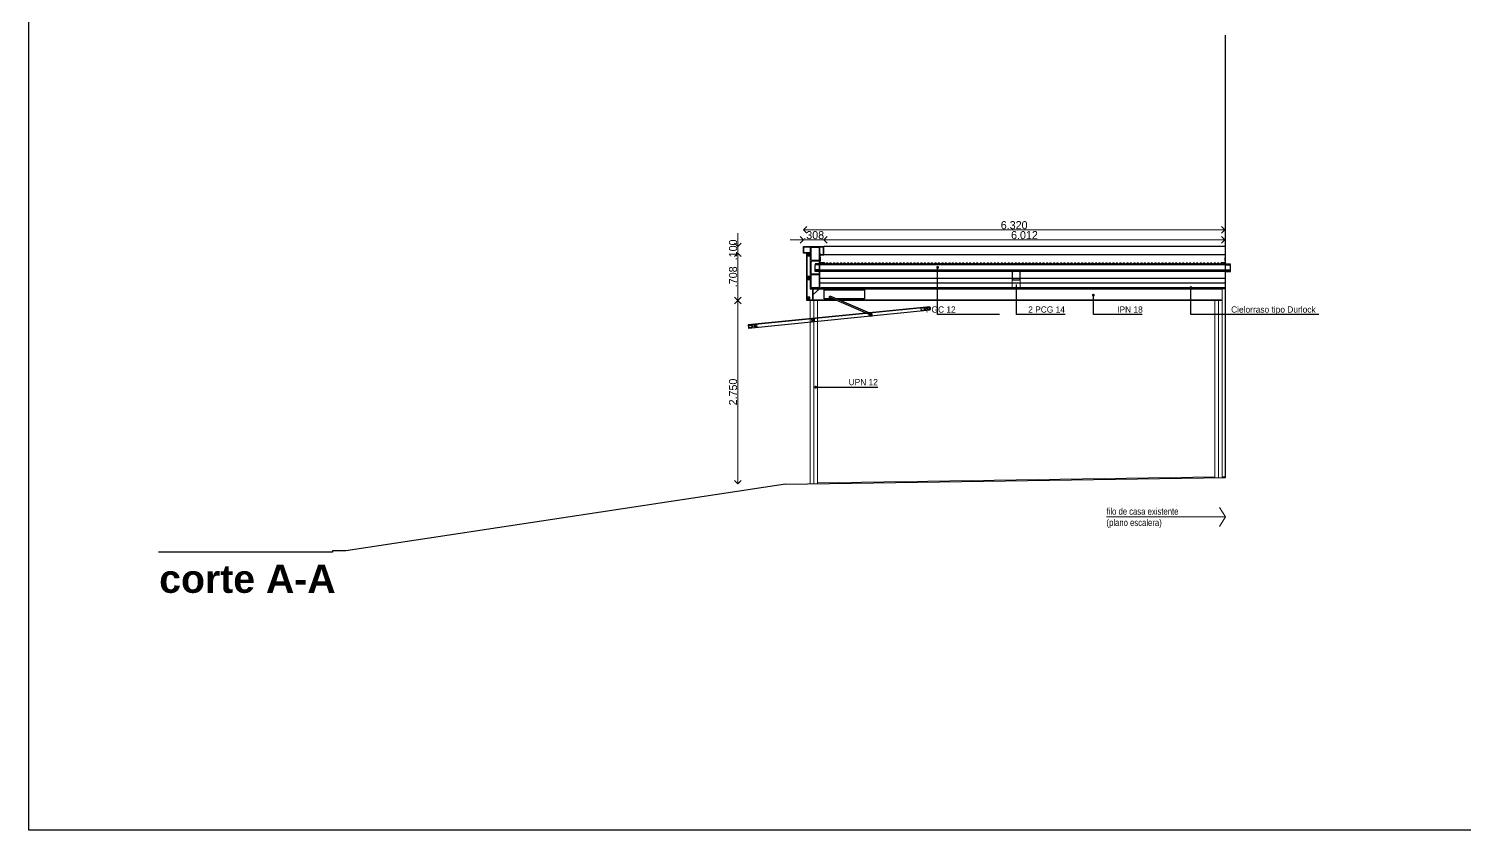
# Model space of a CAD drawing. Header units: millimetres. Extents: x 237 to 802, y 86 to 296.
# Drawn here: x 359.76 to 381.29, y 172.92 to 184.94 of the extents above; entities that cross this region are included whole.
import ezdxf

# ---------------------------------------------------------------- set-up
doc = ezdxf.new("R2010")
doc.units = ezdxf.units.MM
doc.linetypes.add('ACAD_ISO02W100', pattern=[15, 12, -3])
doc.layers.get('Defpoints').update_dxf_attribs({"color": 254})
for name, color, linetype, lineweight in [('000-COTAS ACUMULADAS', 12, 'Continuous', 9), ('A_Construccion Seca', 146, 'Continuous', 13), ('Construccion Seca', 146, 'Continuous', 13), ('cotas', 154, 'Continuous', 5)]:
    doc.layers.add(name, color=color, linetype=linetype, lineweight=lineweight)
for name, color, linetype in [('01-MUROS', 6, 'Continuous'), ('02-CARPINTERÍAS', 9, 'Continuous'), ('03-PROYECCIONES', 9, 'Continuous'), ('Estructura metalica', 155, 'Continuous')]:
    doc.layers.add(name, color=color, linetype=linetype)
doc.styles.add('arial1', font='arial.ttf', dxfattribs={"height": 0.002})
doc.dimstyles.new('ann linear', dxfattribs={"dimtxt": 0.12, "dimasz": 0.1, "dimexe": 0.01, "dimexo": 0.01, "dimgap": 0.01, "dimtad": 1, "dimzin": 4, "dimdsep": 46, "dimtxsty": 'Standard', "dimblk": 'OPEN90', "dimcen": 0.1, "dimse1": 1, "dimse2": 1, "dimclrd": 256, "dimclre": 1, "dimclrt": 256, "dimadec": 0, "dimazin": 0, "dimtfac": 1, "dimtix": 1, "dimtmove": 0, "dimatfit": 3, "dimldrblk": 'DOT', "dimfxl": 0, "dimtolj": 1, "dimtzin": 0, "dimlwd": -1, "dimarcsym": 0})

# ---------------------------------------------------------------- blocks, each defined once
blk = doc.blocks.new('_OPEN90')
at = {"color": 0, "linetype": 'ByBlock'}
for p, q in [((0, 0), (-1, 0)), ((-0.5, 0.5), (0, 0)), ((0, 0), (-0.5, -0.5))]:
    blk.add_line(p, q, dxfattribs=at)
blk = doc.blocks.new('*D276')
at = {"layer": 'cotas'}
blk.add_line((370.396, 178.221), (370.396, 180.771), dxfattribs=at)
at = {"layer": 'Defpoints', "color": 0}
for p in [(370.396, 180.871), (371.481, 180.871), (371.481, 178.121)]:
    blk.add_point(p, dxfattribs=at)
at = {"layer": 'cotas', "xscale": 0.1, "yscale": 0.1, "zscale": 0.1}
for p, rotation in [((370.396, 180.871), 90), ((370.396, 178.121), 270)]:
    blk.add_blockref('_OPEN90', p, dxfattribs=dict(at, rotation=rotation))
at = {"layer": 'cotas', "insert": (370.326, 179.496), "char_height": 0.12, "attachment_point": 5, "rotation": 90}
blk.add_mtext('\\A1;2.750', dxfattribs=at)
blk = doc.blocks.new('_DOT')
at = {"color": 0, "linetype": 'ByBlock', "lineweight": -2}
blk.add_line((-0.5, 0), (-1, 0), dxfattribs=at)
at = {"color": 0, "linetype": 'ByBlock', "lineweight": -2, "const_width": 0.5}
blk.add_lwpolyline([(-0.25, 0, 1), (0.25, 0, 1)], format="xyb", close=True, dxfattribs=at)
blk = doc.blocks.new('*D292')
at = {"layer": 'cotas'}
blk.add_line((370.396, 180.97), (370.396, 181.478), dxfattribs=at)
at = {"layer": 'Defpoints', "color": 0}
for p in [(370.396, 181.578), (371.381, 181.578), (371.481, 180.87)]:
    blk.add_point(p, dxfattribs=at)
at = {"layer": 'cotas', "xscale": 0.1, "yscale": 0.1, "zscale": 0.1}
for p, rotation in [((370.396, 181.578), 90), ((370.396, 180.87), 270)]:
    blk.add_blockref('_OPEN90', p, dxfattribs=dict(at, rotation=rotation))
at = {"layer": 'cotas', "insert": (370.326, 181.224), "char_height": 0.12, "attachment_point": 5, "rotation": 90}
blk.add_mtext('\\A1;.708', dxfattribs=at)
blk = doc.blocks.new('*D293')
at = {"layer": 'cotas'}
for p, q in [((370.396, 181.778), (370.396, 181.878)), ((370.396, 181.578), (370.396, 181.678)), ((370.396, 181.478), (370.396, 181.378))]:
    blk.add_line(p, q, dxfattribs=at)
at = {"layer": 'Defpoints', "color": 0}
for p in [(370.396, 181.678), (371.381, 181.678), (371.381, 181.578)]:
    blk.add_point(p, dxfattribs=at)
at = {"layer": 'cotas', "xscale": 0.1, "yscale": 0.1, "zscale": 0.1}
for p, rotation in [((370.396, 181.678), 270), ((370.396, 181.578), 90)]:
    blk.add_blockref('_OPEN90', p, dxfattribs=dict(at, rotation=rotation))
at = {"layer": 'cotas', "insert": (370.326, 181.628), "char_height": 0.12, "attachment_point": 5, "rotation": 90}
blk.add_mtext('\\A1;.100', dxfattribs=at)
blk = doc.blocks.new('*D277')
at = {"layer": 'cotas'}
for p, q in [((371.281, 181.779), (371.181, 181.779)), ((371.381, 181.779), (371.689, 181.779)), ((371.789, 181.779), (371.889, 181.779))]:
    blk.add_line(p, q, dxfattribs=at)
at = {"layer": 'Defpoints', "color": 0}
for p in [(371.689, 181.779), (371.381, 181.678), (371.689, 181.678)]:
    blk.add_point(p, dxfattribs=at)
at = {"layer": 'cotas', "xscale": 0.1, "yscale": 0.1, "zscale": 0.1}
blk.add_blockref('_OPEN90', (371.381, 181.779), dxfattribs=at)
at = {"layer": 'cotas', "xscale": 0.1, "yscale": 0.1, "zscale": 0.1, "rotation": 180}
blk.add_blockref('_OPEN90', (371.689, 181.779), dxfattribs=at)
at = {"layer": 'cotas', "insert": (371.535, 181.849), "char_height": 0.12, "attachment_point": 5}
blk.add_mtext('\\A1;.308', dxfattribs=at)
blk = doc.blocks.new('*D278')
at = {"layer": 'cotas'}
blk.add_line((371.789, 181.779), (377.601, 181.779), dxfattribs=at)
at = {"layer": 'Defpoints', "color": 0}
for p in [(377.701, 181.779), (371.689, 181.678), (377.701, 181.63)]:
    blk.add_point(p, dxfattribs=at)
at = {"layer": 'cotas', "xscale": 0.1, "yscale": 0.1, "zscale": 0.1, "rotation": 180}
blk.add_blockref('_OPEN90', (371.689, 181.779), dxfattribs=at)
at = {"layer": 'cotas', "xscale": 0.1, "yscale": 0.1, "zscale": 0.1}
blk.add_blockref('_OPEN90', (377.701, 181.779), dxfattribs=at)
at = {"layer": 'cotas', "insert": (374.695, 181.849), "char_height": 0.12, "attachment_point": 5}
blk.add_mtext('\\A1;6.012', dxfattribs=at)
blk = doc.blocks.new('*D294')
at = {"layer": 'cotas'}
blk.add_line((371.481, 181.928), (377.601, 181.928), dxfattribs=at)
at = {"layer": 'Defpoints', "color": 0}
for p in [(377.701, 181.928), (371.381, 181.678), (377.701, 181.63)]:
    blk.add_point(p, dxfattribs=at)
at = {"layer": 'cotas', "xscale": 0.1, "yscale": 0.1, "zscale": 0.1, "rotation": 180}
blk.add_blockref('_OPEN90', (371.381, 181.928), dxfattribs=at)
at = {"layer": 'cotas', "xscale": 0.1, "yscale": 0.1, "zscale": 0.1}
blk.add_blockref('_OPEN90', (377.701, 181.928), dxfattribs=at)
at = {"layer": 'cotas', "insert": (374.541, 181.998), "char_height": 0.12, "attachment_point": 5}
blk.add_mtext('\\A1;6.320', dxfattribs=at)

msp = doc.modelspace()

# ---------------------------------------------------------------- hatches: boundary and pattern name
at = {"layer": '02-CARPINTERÍAS'}
h = msp.add_hatch(color=253, dxfattribs=at)
h.dxf.hatch_style = 1
h.paths.add_polyline_path([(374.5707, 181.3125), (374.5107, 181.3125), (374.5107, 181.1725), (374.5707, 181.1725), (374.5707, 181.1762, 0.4052533), (374.5663, 181.1807), (374.5264, 181.1821, -0.4052533), (374.5177, 181.1911), (374.5177, 181.2938, -0.4022877), (374.5263, 181.3028), (374.5664, 181.3043, 0.4022877), (374.5707, 181.3088)])
h.paths.add_polyline_path([(374.6307, 181.3125), (374.5707, 181.3125), (374.5707, 181.3088, 0.4052533), (374.575, 181.3043), (374.6149, 181.3028, -0.4052533), (374.6237, 181.2938), (374.6237, 181.1911, -0.4022877), (374.615, 181.1821), (374.575, 181.1807, 0.4022877), (374.5707, 181.1762), (374.5707, 181.1725), (374.6307, 181.1725)])
h = msp.add_hatch(color=253, dxfattribs=at)
h.dxf.hatch_style = 1
h.paths.add_polyline_path([(371.6394, 181.0506), (377.6998, 181.0506), (377.6998, 181.0576), (371.6394, 181.0576)])

# ---------------------------------------------------------------- linework, layer by layer
for p, q in [((373.3931, 180.6565), (373.3931, 181.3648)), ((377.7107, 181.1976), (371.6286, 181.1976)), ((377.7107, 181.1963), (371.6286, 181.1963)), ((377.7107, 181.1289), (371.6286, 181.1289)), ((377.7107, 181.1276), (371.6286, 181.1276)), ((374.5728, 181.1002), (374.5728, 180.6565)), ((377.1909, 180.6565), (377.1909, 181.0622)), ((375.7283, 180.6565), (375.7283, 180.9471))]:
    msp.add_line(p, q)
for points, const_width in [([(373.404, 181.3648, 1), (373.3822, 181.3648, 1)], 0.0218), ([(374.5673, 181.1002, 1), (374.5782, 181.1002, 1)], 0.0109), ([(377.2018, 181.0622, 1), (377.18, 181.0622, 1)], 0.0218), ([(375.7392, 180.9471, 1), (375.7174, 180.9471, 1)], 0.0218), ([(371.5762, 179.5683, 1), (371.5544, 179.5683, 1)], 0.0218)]:
    msp.add_lwpolyline(points, format="xyb", close=True, dxfattribs=dict(const_width=const_width))
msp.add_lwpolyline([(371.6394, 181.0506), (377.6998, 181.0506), (377.6998, 181.0576), (371.6394, 181.0576)], close=True)
for points in [[(374.3223, 180.6565), (373.3931, 180.6565)], [(375.3058, 180.6565), (374.5728, 180.6565)], [(376.4613, 180.6565), (375.7283, 180.6565)], [(379.108, 180.6565), (377.1909, 180.6565)], [(371.5653, 179.5683), (372.4983, 179.5683)]]:
    msp.add_lwpolyline(points)
at = {"layer": '000-COTAS ACUMULADAS'}
for p, q in [((371.6342, 181.5724), (371.6286, 181.5786)), ((377.7051, 181.5724), (377.7107, 181.5786))]:
    msp.add_line(p, q, dxfattribs=at)
for points in [[(371.6339, 181.4991), (371.6339, 181.4641), (371.6389, 181.4641), (371.6389, 181.5104), (371.6314, 181.5286), (371.6314, 181.5673), (371.6342, 181.5724)], [(371.6314, 181.4398), (371.6314, 181.5029), (371.6364, 181.5029), (371.6364, 181.4691)], [(377.7054, 181.4991), (377.7054, 181.4641), (377.7004, 181.4641), (377.7004, 181.5104), (377.7079, 181.5286), (377.7079, 181.5673), (377.7051, 181.5724)], [(377.7079, 181.4398), (377.7079, 181.5029), (377.7029, 181.5029), (377.7029, 181.4691)], [(371.6314, 181.4398), (371.6914, 181.4398), (371.701, 181.428)], [(377.7079, 181.4398), (377.6478, 181.4398), (377.6383, 181.428)], [(375.9272, 177.6224), (377.7107, 177.6224), (377.6181, 177.4807)], [(376.1035, 177.6224), (377.7107, 177.6224), (377.6181, 177.7641)]]:
    msp.add_lwpolyline(points, dxfattribs=at)
at = {"layer": '01-MUROS'}
for p, q in [((377.7107, 178.215), (377.7107, 184.85)), ((371.1107, 178.115), (364.5207, 177.115)), ((371.1107, 178.115), (377.7107, 178.215)), ((364.3207, 177.095), (361.7082, 177.095)), ((364.5207, 177.115), (364.3207, 177.115)), ((364.3207, 177.115), (364.3207, 177.095))]:
    msp.add_line(p, q, dxfattribs=at)
at = {"layer": '02-CARPINTERÍAS'}
for p, q in [((371.4793, 181.5393), (371.4357, 181.583)), ((371.4357, 181.5393), (371.4793, 181.583)), ((377.7107, 181.678), (371.6885, 181.678)), ((377.7107, 181.5511), (371.6885, 181.5511)), ((371.4793, 181.1837), (371.4357, 181.2274)), ((371.4357, 181.1837), (371.4793, 181.2274)), ((371.4793, 180.8756), (371.4357, 180.9192)), ((371.4357, 180.8756), (371.4793, 180.9192)), ((371.4793, 180.8756), (371.4793, 180.8706)), ((372.4121, 180.6398), (372.3643, 180.6788)), ((372.3687, 180.6354), (372.4078, 180.6832)), ((373.2755, 180.7264), (373.1481, 180.7575)), ((373.1525, 180.7141), (373.2711, 180.7698)), ((370.6854, 180.4665), (370.558, 180.4975)), ((370.5624, 180.4541), (370.6811, 180.5099)), ((371.5488, 180.5531), (371.501, 180.5922)), ((371.5053, 180.5487), (371.5444, 180.5965))]:
    msp.add_line(p, q, dxfattribs=at)
for points in [[(359.7637, 203.1193), (399.6272, 203.1193), (399.6272, 172.9233), (359.7637, 172.9233)], [(371.4357, 181.5393), (371.4793, 181.5393), (371.4793, 181.583), (371.4357, 181.583)], [(371.4357, 181.1837), (371.4793, 181.1837), (371.4793, 181.2274), (371.4357, 181.2274)], [(371.4357, 180.8756), (371.4793, 180.8756), (371.4793, 180.9192), (371.4357, 180.9192)], [(371.7647, 180.921), (371.7765, 180.9402), (372.4049, 180.6699), (372.393, 180.6507)], [(373.2805, 180.7269), (373.2756, 180.7753), (370.5525, 180.502), (370.5574, 180.4536)], [(372.3687, 180.6354), (372.4121, 180.6398), (372.4078, 180.6832), (372.3643, 180.6788)], [(373.2755, 180.7264), (373.1525, 180.7141), (373.1481, 180.7575), (373.2711, 180.7698)], [(370.5624, 180.4541), (370.6854, 180.4665), (370.6811, 180.5099), (370.558, 180.4975)], [(371.5053, 180.5487), (371.5488, 180.5531), (371.5444, 180.5965), (371.501, 180.5922)]]:
    msp.add_lwpolyline(points, close=True, dxfattribs=at)
for points in [[(371.4793, 180.8706), (371.4307, 180.8706), (371.4307, 181.578), (371.3807, 181.578), (371.3807, 181.678), (371.6885, 181.678)], [(371.4793, 180.8756), (371.4357, 180.8756), (371.4357, 181.583), (371.3857, 181.583), (371.3857, 181.673), (371.6835, 181.673)], [(371.6335, 181.5511), (371.6885, 181.5511), (371.6885, 181.678)], [(371.6335, 181.5511), (371.6335, 181.5561), (371.6835, 181.5561), (371.6835, 181.673)], [(371.8284, 180.8936), (371.6905, 180.8936), (371.6905, 181.0275), (372.2979, 181.0275), (372.2979, 180.8936), (371.8848, 180.8936)], [(373.2755, 180.7264), (373.2711, 180.7698), (370.558, 180.4975), (370.5624, 180.4541)]]:
    msp.add_lwpolyline(points, dxfattribs=at)
at = {"layer": '03-PROYECCIONES', "linetype": 'ACAD_ISO02W100', "ltscale": 0.001}
for p, q in [((371.6286, 181.4175), (371.5557, 181.4175)), ((371.5557, 181.3061), (371.5557, 181.4175)), ((371.6286, 181.4024), (371.5557, 181.4024)), ((371.6286, 181.3276), (371.5557, 181.3276)), ((371.6286, 181.3125), (371.5557, 181.3125)), ((371.6286, 181.3061), (371.5557, 181.3061)), ((377.7107, 181.4175), (377.7836, 181.4175)), ((377.7107, 181.4024), (377.7836, 181.4024)), ((377.7107, 181.3276), (377.7836, 181.3276)), ((377.7107, 181.3125), (377.7836, 181.3125)), ((377.7107, 181.3061), (377.7836, 181.3061)), ((377.7836, 181.3061), (377.7836, 181.4175))]:
    msp.add_line(p, q, dxfattribs=at)
at = {"layer": 'A_Construccion Seca', "const_width": 0.0005}
for points in [[(371.6694, 181.0589), (371.6744, 181.0589), (371.6744, 181.0576), (371.6394, 181.0576), (371.6394, 181.0604), (371.641, 181.0627), (371.641, 181.1224), (371.6394, 181.1247), (371.6394, 181.1276), (371.6744, 181.1276), (371.6744, 181.1263), (371.6694, 181.1263)], [(372.4226, 181.0589), (372.4276, 181.0589), (372.4276, 181.0576), (372.3926, 181.0576), (372.3926, 181.0604), (372.3941, 181.0627), (372.3941, 181.1224), (372.3926, 181.1247), (372.3926, 181.1276), (372.4276, 181.1276), (372.4276, 181.1263), (372.4226, 181.1263)], [(373.1758, 181.0589), (373.1808, 181.0589), (373.1808, 181.0576), (373.1458, 181.0576), (373.1458, 181.0604), (373.1473, 181.0627), (373.1473, 181.1224), (373.1458, 181.1247), (373.1458, 181.1276), (373.1808, 181.1276), (373.1808, 181.1263), (373.1758, 181.1263)], [(373.9289, 181.0589), (373.934, 181.0589), (373.934, 181.0576), (373.899, 181.0576), (373.899, 181.0604), (373.9005, 181.0627), (373.9005, 181.1224), (373.899, 181.1247), (373.899, 181.1276), (373.934, 181.1276), (373.934, 181.1263), (373.9289, 181.1263)], [(374.6821, 181.0589), (374.6871, 181.0589), (374.6871, 181.0576), (374.6521, 181.0576), (374.6521, 181.0604), (374.6537, 181.0627), (374.6537, 181.1224), (374.6521, 181.1247), (374.6521, 181.1276), (374.6871, 181.1276), (374.6871, 181.1263), (374.6821, 181.1263)], [(375.4353, 181.0589), (375.4403, 181.0589), (375.4403, 181.0576), (375.4053, 181.0576), (375.4053, 181.0604), (375.4068, 181.0627), (375.4068, 181.1224), (375.4053, 181.1247), (375.4053, 181.1276), (375.4403, 181.1276), (375.4403, 181.1263), (375.4353, 181.1263)], [(376.1885, 181.0589), (376.1935, 181.0589), (376.1935, 181.0576), (376.1585, 181.0576), (376.1585, 181.0604), (376.16, 181.0627), (376.16, 181.1224), (376.1585, 181.1247), (376.1585, 181.1276), (376.1935, 181.1276), (376.1935, 181.1263), (376.1885, 181.1263)], [(376.9416, 181.0589), (376.9467, 181.0589), (376.9467, 181.0576), (376.9117, 181.0576), (376.9117, 181.0604), (376.9132, 181.0627), (376.9132, 181.1224), (376.9117, 181.1247), (376.9117, 181.1276), (376.9467, 181.1276), (376.9467, 181.1263), (376.9416, 181.1263)], [(377.6698, 181.0589), (377.6648, 181.0589), (377.6648, 181.0576), (377.6998, 181.0576), (377.6998, 181.0604), (377.6983, 181.0627), (377.6983, 181.1224), (377.6998, 181.1247), (377.6998, 181.1276), (377.6648, 181.1276), (377.6648, 181.1263), (377.6698, 181.1263)]]:
    msp.add_lwpolyline(points, dxfattribs=at)
at = {"layer": 'Construccion Seca', "const_width": 0.0005}
for points in [[(371.6487, 181.0506), (371.6394, 181.0506, -2.4142136), (371.6384, 181.0516), (371.6384, 181.0588, 0.4142136), (371.6379, 181.0593), (371.6286, 181.0593)], [(377.6905, 181.0506), (377.6998, 181.0506, 2.4142136), (377.7008, 181.0516), (377.7008, 181.0588, -0.4142136), (377.7013, 181.0593), (377.7107, 181.0593)]]:
    msp.add_lwpolyline(points, format="xyb", dxfattribs=at)
at = {"layer": 'cotas'}
for p, q in [((377.6607, 181.0506), (371.4807, 181.0506)), ((374.5107, 181.1725), (374.5107, 181.0506)), ((374.6307, 181.1725), (374.6307, 181.0506)), ((377.6607, 178.2142), (377.6607, 181.0506)), ((371.4807, 178.1206), (371.4807, 180.8706)), ((371.882, 180.8706), (371.4807, 180.8706)), ((371.5357, 178.1213), (371.5357, 180.8706)), ((377.6607, 181.0407), (371.5589, 181.0407)), ((371.859, 180.8805), (371.5589, 180.8805)), ((371.5907, 178.1206), (371.5907, 180.8706)), ((377.6607, 180.8805), (371.9154, 180.8805)), ((377.6607, 180.8706), (371.9384, 180.8706)), ((377.5507, 178.2126), (377.5507, 180.8706)), ((377.6057, 178.2134), (377.6057, 180.8706)), ((371.5907, 178.1323), (377.5507, 178.2226)), ((377.6607, 178.2242), (377.7007, 178.2248))]:
    msp.add_line(p, q, dxfattribs=at)
for points in [[(374.5177, 181.2938, -0.4022877), (374.5263, 181.3028), (374.5664, 181.3043, 0.4022877), (374.5707, 181.3088), (374.5707, 181.3125), (374.5107, 181.3125), (374.5107, 181.1725), (374.5707, 181.1725), (374.5707, 181.1762, 0.4022877), (374.5664, 181.1807), (374.5263, 181.1821, -0.4022877), (374.5177, 181.1911)], [(374.6237, 181.2938, 0.4022877), (374.615, 181.3028), (374.575, 181.3043, -0.4022877), (374.5707, 181.3088), (374.5707, 181.3125), (374.6307, 181.3125), (374.6307, 181.1725), (374.5707, 181.1725), (374.5707, 181.1762, -0.4022877), (374.575, 181.1807), (374.615, 181.1821, 0.4022877), (374.6237, 181.1911)]]:
    msp.add_lwpolyline(points, format="xyb", close=True, dxfattribs=at)
for points in [[(371.5311, 181.0391), (371.5589, 181.0407, 0.395382), (371.5627, 181.0447), (371.5627, 181.0506), (371.4807, 181.0506), (371.4807, 181.0447, 0.395382), (371.4844, 181.0407), (371.5123, 181.0391)], [(371.5123, 180.882), (371.4844, 180.8805, 0.395382), (371.4807, 180.8765), (371.4807, 180.8706), (371.5627, 180.8706), (371.5627, 180.8765)], [(371.5123, 181.0391, -0.3954828), (371.5184, 181.0326), (371.5184, 180.8886, -0.3954828), (371.5123, 180.882)], [(371.5311, 180.882, -0.3954828), (371.5249, 180.8886), (371.5249, 181.0326, -0.3954828), (371.5311, 181.0391)], [(371.5311, 180.882), (371.5589, 180.8805, -0.395382), (371.5627, 180.8765)]]:
    msp.add_lwpolyline(points, format="xyb", dxfattribs=at)
at = {"layer": 'Estructura metalica', "lineweight": 0, "ltscale": 0.03}
for p, q in [((371.4807, 181.0506), (371.4807, 181.6706)), ((371.6286, 181.6706), (371.4807, 181.6706)), ((371.6286, 181.0506), (371.6286, 181.6706)), ((377.7091, 181.4175), (371.6286, 181.4175)), ((377.7134, 181.4024), (371.6286, 181.4024)), ((377.7134, 181.3276), (371.6286, 181.3276)), ((377.7107, 181.3125), (371.6286, 181.3125)), ((374.5107, 181.3061), (371.6286, 181.3061)), ((374.5715, 181.3061), (374.5698, 181.3061)), ((377.7107, 181.3061), (374.6307, 181.3061))]:
    msp.add_line(p, q, dxfattribs=at)
for points in [[(371.4957, 181.4756), (371.6157, 181.4756), (371.6157, 181.6656), (371.4957, 181.6656)], [(371.4957, 181.2706), (371.6157, 181.2706), (371.6157, 181.4606), (371.4957, 181.4606)], [(371.4957, 181.0656), (371.6157, 181.0656), (371.6157, 181.2556), (371.4957, 181.2556)]]:
    msp.add_lwpolyline(points, close=True, dxfattribs=at)
for points in [[(376.187, 181.4355, 0.231286), (376.177, 181.4306), (376.1709, 181.4225, -0.4930174), (376.1508, 181.4225), (376.1447, 181.4306, 0.231286), (376.1347, 181.4355, 0.231286), (376.1247, 181.4306), (376.1185, 181.4225, -0.4930174), (376.0984, 181.4225), (376.0923, 181.4306, 0.231286), (376.0823, 181.4355, 0.231286), (376.0723, 181.4306), (376.0662, 181.4225, -0.4930174), (376.0461, 181.4225), (376.0399, 181.4306, 0.231286), (376.0299, 181.4355, 0.231286), (376.0199, 181.4306), (376.0138, 181.4225, -0.4930174), (375.9937, 181.4225), (375.9876, 181.4306, 0.231286), (375.9776, 181.4355, 0.231286), (375.9676, 181.4306), (375.9615, 181.4225, -0.4930174), (375.9413, 181.4225), (375.9352, 181.4306, 0.231286), (375.9252, 181.4355, 0.231286), (375.9152, 181.4306), (375.9091, 181.4225, -0.4930174), (375.889, 181.4225), (375.8829, 181.4306, 0.231286), (375.8728, 181.4355, 0.231286), (375.8628, 181.4306), (375.8567, 181.4225, -0.4930174), (375.8366, 181.4225), (375.8305, 181.4306, 0.231286), (375.8205, 181.4355, 0.231286), (375.8105, 181.4306), (375.8044, 181.4225, -0.4930174), (375.7842, 181.4225), (375.7781, 181.4306, 0.231286), (375.7681, 181.4355, 0.231286), (375.7581, 181.4306), (375.752, 181.4225, -0.4930174), (375.7319, 181.4225), (375.7258, 181.4306, 0.231286), (375.7158, 181.4355, 0.231286), (375.7058, 181.4306), (375.6996, 181.4225, -0.4930174), (375.6795, 181.4225), (375.6734, 181.4306, 0.231286), (375.6634, 181.4355, 0.231286), (375.6534, 181.4306), (375.6473, 181.4225, -0.4930174), (375.6272, 181.4225), (375.621, 181.4306, 0.231286), (375.611, 181.4355, 0.231286), (375.601, 181.4306), (375.5949, 181.4225, -0.4930174), (375.5748, 181.4225), (375.5687, 181.4306, 0.231286), (375.5587, 181.4355, 0.231286), (375.5487, 181.4306), (375.5425, 181.4225, -0.4930174), (375.5224, 181.4225), (375.5163, 181.4306, 0.231286), (375.5063, 181.4355, 0.231286), (375.4963, 181.4306), (375.4902, 181.4225, -0.4930174), (375.4701, 181.4225), (375.4639, 181.4306, 0.231286), (375.4539, 181.4355, 0.231286), (375.4439, 181.4306), (375.4378, 181.4225, -0.4930174), (375.4177, 181.4225), (375.4116, 181.4306, 0.231286), (375.4016, 181.4355, 0.231286), (375.3916, 181.4306), (375.3855, 181.4225, -0.4930174), (375.3653, 181.4225), (375.3592, 181.4306, 0.231286), (375.3492, 181.4355, 0.231286), (375.3392, 181.4306), (375.3331, 181.4225, -0.4930174), (375.313, 181.4225), (375.3069, 181.4306, 0.231286), (375.2968, 181.4355, 0.231286), (375.2868, 181.4306), (375.2807, 181.4225, -0.4930174), (375.2606, 181.4225), (375.2545, 181.4306, 0.231286), (375.2445, 181.4355, 0.231286), (375.2345, 181.4306), (375.2284, 181.4225, -0.4930174), (375.2082, 181.4225), (375.2021, 181.4306, 0.231286), (375.1921, 181.4355, 0.231286), (375.1821, 181.4306), (375.176, 181.4225, -0.4930174), (375.1559, 181.4225), (375.1498, 181.4306, 0.231286), (375.1398, 181.4355, 0.231286), (375.1298, 181.4306), (375.1236, 181.4225, -0.4930174), (375.1035, 181.4225), (375.0974, 181.4306, 0.231286), (375.0874, 181.4355, 0.231286), (375.0774, 181.4306), (375.0713, 181.4225, -0.4930174), (375.0512, 181.4225), (375.045, 181.4306, 0.231286), (375.035, 181.4355, 0.231286), (375.025, 181.4306), (375.0189, 181.4225, -0.4930174), (374.9988, 181.4225), (374.9927, 181.4306, 0.231286), (374.9827, 181.4355, 0.231286), (374.9727, 181.4306), (374.9665, 181.4225, -0.4930174), (374.9464, 181.4225), (374.9403, 181.4306, 0.231286), (374.9303, 181.4355, 0.231286), (374.9203, 181.4306), (374.9142, 181.4225, -0.4930174), (374.8941, 181.4225), (374.8879, 181.4306, 0.231286), (374.8779, 181.4355, 0.231286), (374.8679, 181.4306), (374.8618, 181.4225, -0.4930174), (374.8417, 181.4225), (374.8356, 181.4306, 0.231286), (374.8256, 181.4355, 0.231286), (374.8156, 181.4306), (374.8095, 181.4225, -0.4930174), (374.7893, 181.4225), (374.7832, 181.4306, 0.231286), (374.7732, 181.4355, 0.231286), (374.7632, 181.4306), (374.7571, 181.4225, -0.4930174), (374.737, 181.4225), (374.7309, 181.4306, 0.231286), (374.7208, 181.4355, 0.231286), (374.7108, 181.4306), (374.7047, 181.4225, -0.4930174), (374.6846, 181.4225), (374.6785, 181.4306, 0.231286), (374.6685, 181.4355, 0.231286), (374.6585, 181.4306), (374.6524, 181.4225, -0.4930174), (374.6322, 181.4225), (374.6261, 181.4306, 0.231286), (374.6161, 181.4355, 0.231286), (374.6061, 181.4306), (374.6, 181.4225, -0.4930174), (374.5799, 181.4225), (374.5738, 181.4306, 0.231286), (374.5638, 181.4355, 0.231286), (374.5538, 181.4306), (374.5476, 181.4225, -0.4930174), (374.5275, 181.4225), (374.5214, 181.4306, 0.231286), (374.5114, 181.4355, 0.231286), (374.5014, 181.4306), (374.4953, 181.4225, -0.4930174), (374.4752, 181.4225), (374.469, 181.4306, 0.231286), (374.459, 181.4355, 0.231286), (374.449, 181.4306), (374.4429, 181.4225, -0.4930174), (374.4228, 181.4225), (374.4167, 181.4306, 0.231286), (374.4067, 181.4355, 0.231286), (374.3967, 181.4306), (374.3905, 181.4225, -0.4930174), (374.3704, 181.4225), (374.3643, 181.4306, 0.231286), (374.3543, 181.4355, 0.231286), (374.3443, 181.4306), (374.3382, 181.4225, -0.4930174), (374.3181, 181.4225), (374.3119, 181.4306, 0.231286), (374.3019, 181.4355, 0.231286), (374.2919, 181.4306), (374.2858, 181.4225, -0.4930174), (374.2657, 181.4225), (374.2596, 181.4306, 0.231286), (374.2496, 181.4355, 0.231286), (374.2396, 181.4306), (374.2335, 181.4225, -0.4930174), (374.2133, 181.4225), (374.2072, 181.4306, 0.231286), (374.1972, 181.4355, 0.231286), (374.1872, 181.4306), (374.1811, 181.4225, -0.4930174), (374.161, 181.4225), (374.1549, 181.4306, 0.231286), (374.1448, 181.4355, 0.231286), (374.1348, 181.4306), (374.1287, 181.4225, -0.4930174), (374.1086, 181.4225), (374.1025, 181.4306, 0.231286), (374.0925, 181.4355, 0.231286), (374.0825, 181.4306), (374.0764, 181.4225, -0.4930174), (374.0562, 181.4225), (374.0501, 181.4306, 0.231286), (374.0401, 181.4355, 0.231286), (374.0301, 181.4306), (374.024, 181.4225, -0.4930174), (374.0039, 181.4225), (373.9978, 181.4306, 0.231286), (373.9878, 181.4355, 0.231286), (373.9778, 181.4306), (373.9716, 181.4225, -0.4930174), (373.9515, 181.4225), (373.9454, 181.4306, 0.231286), (373.9354, 181.4355, 0.231286), (373.9254, 181.4306), (373.9193, 181.4225, -0.4930174), (373.8992, 181.4225), (373.893, 181.4306, 0.231286), (373.883, 181.4355, 0.231286), (373.873, 181.4306), (373.8669, 181.4225, -0.4930174), (373.8468, 181.4225), (373.8407, 181.4306, 0.231286), (373.8307, 181.4355, 0.231286), (373.8207, 181.4306), (373.8145, 181.4225, -0.4930174), (373.7944, 181.4225), (373.7883, 181.4306, 0.231286), (373.7783, 181.4355, 0.231286), (373.7683, 181.4306), (373.7622, 181.4225, -0.4930174), (373.7421, 181.4225), (373.7359, 181.4306, 0.231286), (373.7259, 181.4355, 0.231286), (373.7159, 181.4306), (373.7098, 181.4225, -0.4930174), (373.6897, 181.4225), (373.6836, 181.4306, 0.231286), (373.6736, 181.4355, 0.231286), (373.6636, 181.4306), (373.6575, 181.4225, -0.4930174), (373.6373, 181.4225), (373.6312, 181.4306, 0.231286), (373.6212, 181.4355, 0.231286), (373.6112, 181.4306), (373.6051, 181.4225, -0.4930174), (373.585, 181.4225), (373.5789, 181.4306, 0.231286), (373.5688, 181.4355, 0.231286), (373.5588, 181.4306), (373.5527, 181.4225, -0.4930174), (373.5326, 181.4225), (373.5265, 181.4306, 0.231286), (373.5165, 181.4355, 0.231286), (373.5065, 181.4306), (373.5004, 181.4225, -0.4930174), (373.4802, 181.4225), (373.4741, 181.4306, 0.231286), (373.4641, 181.4355, 0.231286), (373.4541, 181.4306), (373.448, 181.4225, -0.4930174), (373.4279, 181.4225), (373.4218, 181.4306, 0.231286), (373.4118, 181.4355, 0.231286), (373.4018, 181.4306), (373.3956, 181.4225, -0.4930174), (373.3755, 181.4225), (373.3694, 181.4306, 0.231286), (373.3594, 181.4355, 0.231286), (373.3494, 181.4306), (373.3433, 181.4225, -0.4930174), (373.3232, 181.4225), (373.317, 181.4306, 0.231286), (373.307, 181.4355, 0.231286), (373.297, 181.4306), (373.2909, 181.4225, -0.4930174), (373.2708, 181.4225), (373.2647, 181.4306, 0.231286), (373.2547, 181.4355, 0.231286), (373.2447, 181.4306), (373.2385, 181.4225, -0.4930174), (373.2184, 181.4225), (373.2123, 181.4306, 0.231286), (373.2023, 181.4355, 0.231286), (373.1923, 181.4306), (373.1862, 181.4225, -0.4930174), (373.1661, 181.4225), (373.1599, 181.4306, 0.231286), (373.1499, 181.4355, 0.231286), (373.1399, 181.4306), (373.1338, 181.4225, -0.4930174), (373.1137, 181.4225), (373.1076, 181.4306, 0.231286), (373.0976, 181.4355, 0.231286), (373.0876, 181.4306), (373.0815, 181.4225, -0.4930174), (373.0613, 181.4225), (373.0552, 181.4306, 0.231286), (373.0452, 181.4355, 0.231286), (373.0352, 181.4306), (373.0291, 181.4225, -0.4930174), (373.009, 181.4225), (373.0029, 181.4306, 0.231286), (372.9928, 181.4355, 0.231286), (372.9828, 181.4306), (372.9767, 181.4225, -0.4930174), (372.9566, 181.4225), (372.9505, 181.4306, 0.231286), (372.9405, 181.4355, 0.231286), (372.9305, 181.4306), (372.9244, 181.4225, -0.4930174), (372.9042, 181.4225), (372.8981, 181.4306, 0.231286), (372.8881, 181.4355, 0.231286), (372.8781, 181.4306), (372.872, 181.4225, -0.4930174), (372.8519, 181.4225), (372.8458, 181.4306, 0.231286), (372.8358, 181.4355, 0.231286), (372.8258, 181.4306), (372.8196, 181.4225, -0.4930174), (372.7995, 181.4225), (372.7934, 181.4306, 0.231286), (372.7834, 181.4355, 0.231286), (372.7734, 181.4306), (372.7673, 181.4225, -0.4930174), (372.7472, 181.4225), (372.741, 181.4306, 0.231286), (372.731, 181.4355, 0.231286), (372.721, 181.4306), (372.7149, 181.4225, -0.4930174), (372.6948, 181.4225), (372.6887, 181.4306, 0.231286), (372.6787, 181.4355, 0.231286), (372.6687, 181.4306), (372.6625, 181.4225, -0.4930174), (372.6424, 181.4225), (372.6363, 181.4306, 0.231286), (372.6263, 181.4355, 0.231286), (372.6163, 181.4306), (372.6102, 181.4225, -0.4930174), (372.5901, 181.4225), (372.5839, 181.4306, 0.231286), (372.5739, 181.4355, 0.231286), (372.5639, 181.4306), (372.5578, 181.4225, -0.4930174), (372.5377, 181.4225), (372.5316, 181.4306, 0.231286), (372.5216, 181.4355, 0.231286), (372.5116, 181.4306), (372.5055, 181.4225, -0.4930174), (372.4853, 181.4225), (372.4792, 181.4306, 0.231286), (372.4692, 181.4355, 0.231286), (372.4592, 181.4306), (372.4531, 181.4225, -0.4930174), (372.433, 181.4225), (372.4269, 181.4306, 0.231286), (372.4168, 181.4355, 0.231286), (372.4068, 181.4306), (372.4007, 181.4225, -0.4930174), (372.3806, 181.4225), (372.3745, 181.4306, 0.231286), (372.3645, 181.4355, 0.231286), (372.3545, 181.4306), (372.3484, 181.4225, -0.4930174), (372.3282, 181.4225), (372.3221, 181.4306, 0.231286), (372.3121, 181.4355, 0.231286), (372.3021, 181.4306), (372.296, 181.4225, -0.4930174), (372.2759, 181.4225), (372.2698, 181.4306, 0.231286), (372.2598, 181.4355, 0.231286), (372.2498, 181.4306), (372.2436, 181.4225, -0.4930174), (372.2235, 181.4225), (372.2174, 181.4306, 0.231286), (372.2074, 181.4355, 0.231286), (372.1974, 181.4306), (372.1913, 181.4225, -0.4930174), (372.1712, 181.4225), (372.165, 181.4306, 0.231286), (372.155, 181.4355, 0.231286), (372.145, 181.4306), (372.1389, 181.4225, -0.4930174), (372.1188, 181.4225), (372.1127, 181.4306, 0.231286), (372.1027, 181.4355, 0.231286), (372.0927, 181.4306), (372.0865, 181.4225, -0.4930174), (372.0664, 181.4225), (372.0603, 181.4306, 0.231286), (372.0503, 181.4355, 0.231286), (372.0403, 181.4306), (372.0342, 181.4225, -0.4930174), (372.0141, 181.4225), (372.0079, 181.4306, 0.231286), (371.9979, 181.4355, 0.231286), (371.9879, 181.4306), (371.9818, 181.4225, -0.4930174), (371.9617, 181.4225), (371.9556, 181.4306, 0.231286), (371.9456, 181.4355, 0.231286), (371.9356, 181.4306), (371.9295, 181.4225, -0.4930174), (371.9093, 181.4225), (371.9032, 181.4306, 0.231286), (371.8932, 181.4355, 0.231286), (371.8832, 181.4306), (371.8771, 181.4225, -0.4930174), (371.857, 181.4225), (371.8509, 181.4306, 0.231286), (371.8408, 181.4355, 0.231286), (371.8308, 181.4306), (371.8247, 181.4225, -0.4930174), (371.8046, 181.4225), (371.7985, 181.4306, 0.231286), (371.7885, 181.4355, 0.231286), (371.7785, 181.4306), (371.7724, 181.4225, -0.4930174), (371.7522, 181.4225), (371.7461, 181.4306, 0.231286), (371.7361, 181.4355, 0.231286), (371.7261, 181.4306), (371.72, 181.4225, -0.4930174), (371.6999, 181.4225), (371.6938, 181.4306, 0.231286), (371.6838, 181.4355, 0.231286), (371.6738, 181.4306), (371.6676, 181.4225, -0.4930174), (371.6475, 181.4225), (371.6414, 181.4306, 0.231286), (371.6314, 181.4355)], [(376.187, 181.4355, -0.231286), (376.197, 181.4306), (376.2032, 181.4225, 0.4930174), (376.2233, 181.4225), (376.2294, 181.4306, -0.231286), (376.2394, 181.4355, -0.231286), (376.2494, 181.4306), (376.2555, 181.4225, 0.4930174), (376.2756, 181.4225), (376.2818, 181.4306, -0.231286), (376.2918, 181.4355, -0.231286), (376.3018, 181.4306), (376.3079, 181.4225, 0.4930174), (376.328, 181.4225), (376.3341, 181.4306, -0.231286), (376.3441, 181.4355, -0.231286), (376.3541, 181.4306), (376.3602, 181.4225, 0.4930174), (376.3804, 181.4225), (376.3865, 181.4306, -0.231286), (376.3965, 181.4355, -0.231286), (376.4065, 181.4306), (376.4126, 181.4225, 0.4930174), (376.4327, 181.4225), (376.4388, 181.4306, -0.231286), (376.4488, 181.4355, -0.231286), (376.4589, 181.4306), (376.465, 181.4225, 0.4930174), (376.4851, 181.4225), (376.4912, 181.4306, -0.231286), (376.5012, 181.4355, -0.231286), (376.5112, 181.4306), (376.5173, 181.4225, 0.4930174), (376.5375, 181.4225), (376.5436, 181.4306, -0.231286), (376.5536, 181.4355, -0.231286), (376.5636, 181.4306), (376.5697, 181.4225, 0.4930174), (376.5898, 181.4225), (376.5959, 181.4306, -0.231286), (376.6059, 181.4355, -0.231286), (376.6159, 181.4306), (376.6221, 181.4225, 0.4930174), (376.6422, 181.4225), (376.6483, 181.4306, -0.231286), (376.6583, 181.4355, -0.231286), (376.6683, 181.4306), (376.6744, 181.4225, 0.4930174), (376.6945, 181.4225), (376.7007, 181.4306, -0.231286), (376.7107, 181.4355, -0.231286), (376.7207, 181.4306), (376.7268, 181.4225, 0.4930174), (376.7469, 181.4225), (376.753, 181.4306, -0.231286), (376.763, 181.4355, -0.231286), (376.773, 181.4306), (376.7792, 181.4225, 0.4930174), (376.7993, 181.4225), (376.8054, 181.4306, -0.231286), (376.8154, 181.4355, -0.231286), (376.8254, 181.4306), (376.8315, 181.4225, 0.4930174), (376.8516, 181.4225), (376.8578, 181.4306, -0.231286), (376.8678, 181.4355, -0.231286), (376.8778, 181.4306), (376.8839, 181.4225, 0.4930174), (376.904, 181.4225), (376.9101, 181.4306, -0.231286), (376.9201, 181.4355, -0.231286), (376.9301, 181.4306), (376.9362, 181.4225, 0.4930174), (376.9564, 181.4225), (376.9625, 181.4306, -0.231286), (376.9725, 181.4355, -0.231286), (376.9825, 181.4306), (376.9886, 181.4225, 0.4930174), (377.0087, 181.4225), (377.0148, 181.4306, -0.231286), (377.0248, 181.4355, -0.231286), (377.0349, 181.4306), (377.041, 181.4225, 0.4930174), (377.0611, 181.4225), (377.0672, 181.4306, -0.231286), (377.0772, 181.4355, -0.231286), (377.0872, 181.4306), (377.0933, 181.4225, 0.4930174), (377.1135, 181.4225), (377.1196, 181.4306, -0.231286), (377.1296, 181.4355, -0.231286), (377.1396, 181.4306), (377.1457, 181.4225, 0.4930174), (377.1658, 181.4225), (377.1719, 181.4306, -0.231286), (377.1819, 181.4355, -0.231286), (377.1919, 181.4306), (377.1981, 181.4225, 0.4930174), (377.2182, 181.4225), (377.2243, 181.4306, -0.231286), (377.2343, 181.4355, -0.231286), (377.2443, 181.4306), (377.2504, 181.4225, 0.4930174), (377.2705, 181.4225), (377.2767, 181.4306, -0.231286), (377.2867, 181.4355, -0.231286), (377.2967, 181.4306), (377.3028, 181.4225, 0.4930174), (377.3229, 181.4225), (377.329, 181.4306, -0.231286), (377.339, 181.4355, -0.231286), (377.349, 181.4306), (377.3552, 181.4225, 0.4930174), (377.3753, 181.4225), (377.3814, 181.4306, -0.231286), (377.3914, 181.4355, -0.231286), (377.4014, 181.4306), (377.4075, 181.4225, 0.4930174), (377.4276, 181.4225), (377.4338, 181.4306, -0.231286), (377.4438, 181.4355, -0.231286), (377.4538, 181.4306), (377.4599, 181.4225, 0.4930174), (377.48, 181.4225), (377.4861, 181.4306, -0.231286), (377.4961, 181.4355, -0.231286), (377.5061, 181.4306), (377.5122, 181.4225, 0.4930174), (377.5324, 181.4225), (377.5385, 181.4306, -0.231286), (377.5485, 181.4355, -0.231286), (377.5585, 181.4306), (377.5646, 181.4225, 0.4930174), (377.5847, 181.4225), (377.5908, 181.4306, -0.231286), (377.6008, 181.4355, -0.231286), (377.6109, 181.4306), (377.617, 181.4225, 0.4930174), (377.6371, 181.4225), (377.6432, 181.4306, -0.231286), (377.6532, 181.4355, -0.231286), (377.6632, 181.4306), (377.6693, 181.4225, 0.4930174), (377.6895, 181.4225), (377.6956, 181.4306, -0.231286), (377.7056, 181.4355)]]:
    msp.add_lwpolyline(points, format="xyb", dxfattribs=at)
msp.add_lwpolyline([(371.6286, 181.0506), (371.5249, 180.9606)], dxfattribs=at)

# ---------------------------------------------------------------- texts
at = {"char_height": 0.09375}
for s, insert, attachment_point in [('{\\W5.17791;  }PGC 12 ', (372.8575, 180.7805), 1), ('2 PCG 14', (374.7514, 180.7805), 1), ('IPN 18', (376.0865, 180.7805), 1), ('Cielorraso tipo Durlock', (377.7941, 180.7805), 1), ('UPN 12', (372.4973, 179.6922), 3)]:
    msp.add_mtext_dynamic_manual_height_columns(s, width=1.470858, gutter_width=12.5, heights=[0], dxfattribs=dict(at, insert=insert, attachment_point=attachment_point))
at = {"color": 1, "lineweight": 9, "insert": (361.7205, 176.9052), "char_height": 0.420918, "attachment_point": 1}
msp.add_mtext_dynamic_manual_height_columns('{\\fArial|b1|i0|c0|p34;corte A-A}', width=3.285559, gutter_width=12.5, heights=[0], dxfattribs=at)
at = {"layer": '000-COTAS ACUMULADAS', "insert": (375.9258, 177.7566), "char_height": 0.1008, "attachment_point": 1, "style": 'arial1'}
msp.add_mtext('{\\fArial Narrow|b0|i0|c0|p34;filo de casa existente \\P(plano escalera)}', dxfattribs=at)

# ---------------------------------------------------------------- dimensions: what is measured, and where the dimension line sits
at = {"layer": 'cotas'}
for base, p1, p2, picture, middle in [((371.6885, 181.7787), (371.3807, 181.678), (371.6885, 181.678), '*D277', (371.5346, 181.8487)), ((377.7007, 181.9281), (371.3807, 181.678), (377.7007, 181.6305), '*D294', (374.5407, 181.9981)), ((377.7007, 181.7787), (371.6885, 181.678), (377.7007, 181.6305), '*D278', (374.6946, 181.8487))]:
    dim = msp.add_linear_dim(base=base, p1=p1, p2=p2, dimstyle='ann linear', override={"dimdec": 3, "dimtdec": 3, "dimfxl": 1.25}, dxfattribs=at)
    dim.commit()
    dim.dimension.update_dxf_attribs({"geometry": picture, "text_midpoint": middle})
for base, p1, p2, picture, middle in [((370.3965, 181.678), (371.3807, 181.578), (371.3807, 181.678), '*D293', (370.3265, 181.628)), ((370.3965, 181.578), (371.4807, 180.8698), (371.3807, 181.578), '*D292', (370.3265, 181.2239)), ((370.3965, 180.8706), (371.4807, 178.1206), (371.4807, 180.8706), '*D276', (370.3265, 179.4956))]:
    dim = msp.add_linear_dim(base=base, p1=p1, p2=p2, angle=90, dimstyle='ann linear', override={"dimdec": 3, "dimtdec": 3, "dimfxl": 1.25}, dxfattribs=at)
    dim.commit()
    dim.dimension.update_dxf_attribs({"geometry": picture, "text_midpoint": middle})

doc.saveas('drawing.dxf')
